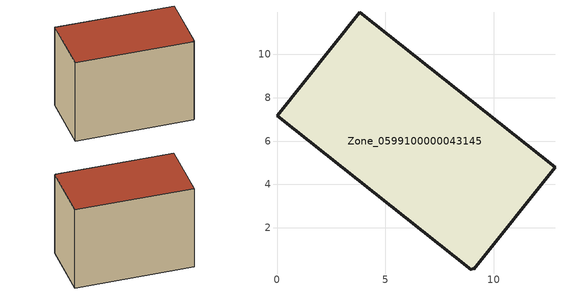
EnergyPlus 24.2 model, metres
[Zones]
Zone_0599100000043145
 floor ground (C_G): 9.03,0.13 8.97,0.05 0,7.16 3.82,11.96 12.83,4.78 9.09,0.08 z0.51
 wall outside (C_F): 12.83,4.78 3.82,11.96 0,7.16 8.97,0.05 9.03,0.13 9.09,0.08 12.83,4.78 z0.51:9.18
 roof outside (C_R): 9.03,0.13 9.09,0.08 12.83,4.78 3.82,11.96 0,7.16 8.97,0.05 z9.18
[BUILDING]
Pand.0599100000043145: North Axis=0; Terrain=City; Loads Convergence Tolerance Value=0.04; Temperature Convergence Tolerance Value=0.4; Solar Distribution=FullExterior; Maximum Number of Warmup Days=25; Minimum Number of Warmup Days=1
[Site:Location]
Rotterdam.The.Hague.AP_ZH_NLD Design_Conditions: Latitude=51.96; Longitude=4.45; Time Zone=1; Elevation=-4.5
[SITE:GROUNDTEMPERATURE:BUILDINGSURFACE]
18, 18, 18, 18, 18, 18, 18, 18, 18, 18, 18, 18
[MATERIAL] Thermal Absorptance=0.9; Solar Absorptance=0.7; Visible Absorptance=0.7
Name | Roughness | Thickness | Conductivity | Density | Specific Heat
G.TI.1946-1964 | MediumSmooth | 0.15 | 1 | 540 | 1210
F.TI.1946-1964 | Rough | 0.3 | 0.857143 | 1920 | 840
R.TI.1946-1964 | MediumRough | 0.2 | 0.277778 | 1500 | 1000
[CONSTRUCTION]
C_G: G.TI.1946-1964
C_F: F.TI.1946-1964
C_R: R.TI.1946-1964
[ZONE]
Zone_0599100000043145: Type=1; Multiplier=1; Ceiling Height=Autocalculate; Volume=Autocalculate; Floor Area=autocalculate; Part of Total Floor Area=Yes
[ZONEINFILTRATION:DESIGNFLOWRATE]
Infil_Zone_0599100000043145: Zone or ZoneList or Space or SpaceList=Zone_0599100000043145; Schedule=AlwaysOn; Design Flow Rate Calculation Method=Flow/Area; Flow Rate per Floor Area=0.003; Constant Term Coefficient=1; Temperature Term Coefficient=0; Velocity Term Coefficient=0; Velocity Squared Term Coefficient=0
[HVACTEMPLATE:ZONE:IDEALLOADSAIRSYSTEM]
Zone_0599100000043145: Maximum Heating Supply Air Temperature=50; Minimum Cooling Supply Air Temperature=13; Maximum Heating Supply Air Humidity Ratio=0.0156; Minimum Cooling Supply Air Humidity Ratio=0.0077; Heating Limit=NoLimit; Cooling Limit=NoLimit; Dehumidification Control Type=ConstantSensibleHeatRatio; Cooling Sensible Heat Ratio=0.7; Dehumidification Setpoint=60; Humidification Control Type=None; Humidification Setpoint=30; Outdoor Air Method=None; Outdoor Air Flow Rate per Person=0.00944; Outdoor Air Flow Rate per Zone Floor Area=0; Outdoor Air Flow Rate per Zone=0; Demand Controlled Ventilation Type=None; Outdoor Air Economizer Type=NoEconomizer; Heat Recovery Type=None; Sensible Heat Recovery Effectiveness=0.7; Latent Heat Recovery Effectiveness=0.65
[ZONECONTROL:THERMOSTAT]
ThermostatControl_Zone_0599100000043145: Zone or ZoneList=Zone_0599100000043145; Control Type Schedule=DualSetpointControlType; Control 1=Thermostat_Zone_0599100000043145; Temperature Difference Between Cutout And Setpoint=0
[THERMOSTATSETPOINT:DUALSETPOINT]
Thermostat_Zone_0599100000043145: Heating Setpoint Temperature Schedule=HeatingSetpoint_Zone_0599100000043145; Cooling Setpoint Temperature Schedule=CoolingSetpoint_Zone_0599100000043145
[SCHEDULE:COMPACT]
HeatingSetpoint_Zone_0599100000043145: Through: 12/31, For: AllDays, Until: 24:00, 21
CoolingSetpoint_Zone_0599100000043145: Through: 12/31, For: AllDays, Until: 24:00, 24
DualSetpointControlType: Through: 12/31, For: AllDays, Until: 24:00, 4
AlwaysOn: Through: 12/31, For: AllDays, Until: 24:00, 1
